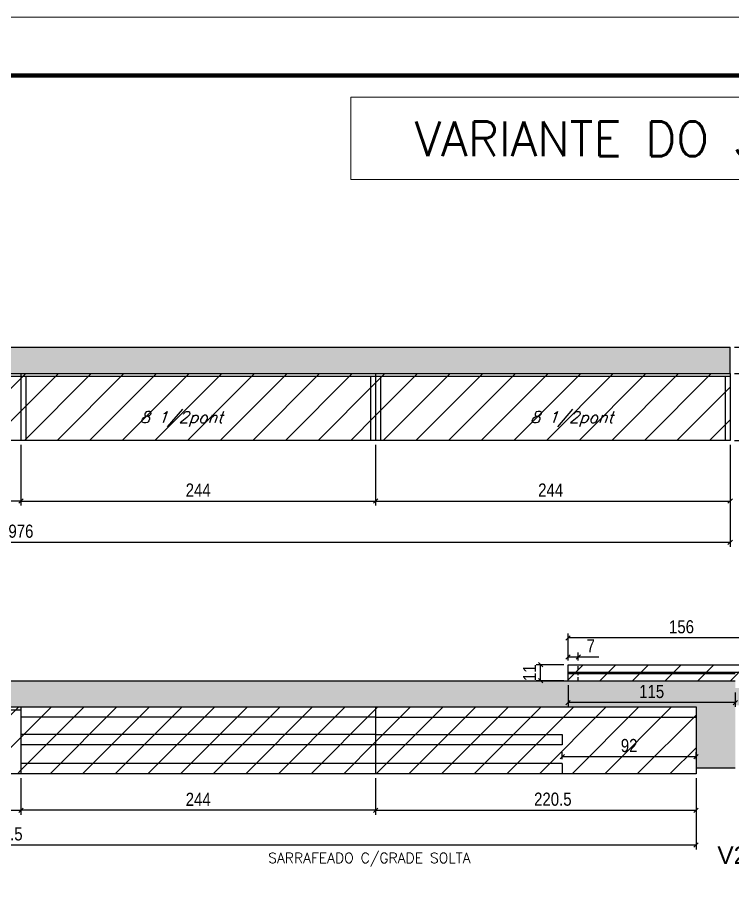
# Model space of a CAD drawing. Extents: x -10448 to -1189, y -11772 to 17235.
# Drawn here: x -5015 to -4522, y 4764 to 5358 of the extents above; entities that cross this region are included whole.
import ezdxf

# ---------------------------------------------------------------- set-up
doc = ezdxf.new("R2010")
doc.units = 0
doc.linetypes.add('DASHED', pattern=[0.75, 0.5, -0.25])
doc.linetypes.add('HIDDEN', pattern=[0.375, 0.25, -0.125])
for name, color, linetype in [('5', 5, 'Continuous'), ('COTA', 241, 'Continuous'), ('Painéis', 200, 'Continuous'), ('Reaproveitamento', 251, 'Continuous'), ('SARR_2.2x7', 40, 'Continuous'), ('SARR_3.5x7', 81, 'Continuous'), ('SARR_EDITAR', 141, 'Continuous'), ('texto', 7, 'Continuous')]:
    doc.layers.add(name, color=color, linetype=linetype)
for name, color, linetype, lineweight in [('Folhas', 255, 'Continuous', 9), ('SARRAFO DE PRESSAO', 251, 'DASHED', 9), ('Texto Seção', 7, 'Continuous', 15)]:
    doc.layers.add(name, color=color, linetype=linetype, lineweight=lineweight)
doc.styles.add('COTA TECNICA-50', font='techl___.ttf', dxfattribs={"height": 9})
doc.styles.add('REGUA-120', font='ROMANS.shx', dxfattribs={"height": 15})
doc.styles.add('Romans', font='romans.shx')
doc.styles.get("Standard").update_dxf_attribs({"font": 'arial.ttf'})
doc.dimstyles.new('COTA PAINEL-50', dxfattribs={"dimtxt": 9, "dimasz": 3, "dimexe": 3, "dimexo": 3, "dimgap": 3, "dimtad": 1, "dimdec": 1, "dimzin": 12, "dimdsep": 46, "dimtxsty": 'COTA TECNICA-50', "dimblk1": 'OBLIQUE', "dimblk2": 'OBLIQUE', "dimsah": 1, "dimcen": 0.9, "dimclrd": 4, "dimclre": 4, "dimclrt": 240, "dimadec": 1, "dimazin": 3, "dimtfac": 1, "dimtdec": 1, "dimtmove": 0, "dimatfit": 3, "dimfxl": 1, "dimtolj": 1, "dimtzin": 12, "dimarcsym": 0})
pattern_1 = [(45, (-139469.283, -18395.978), (-11.2253202, 11.2253202), [])]

# ---------------------------------------------------------------- blocks, each defined once
blk = doc.blocks.new('9999999999')
at = {"layer": 'Folhas'}
blk.add_lwpolyline([(98138.98, 34190.21), (99623.98, 34190.21), (99623.98, 35240.21), (98138.98, 35240.21)], close=True, dxfattribs=at)
at = {"layer": 'Folhas', "color": 30, "const_width": 3}
blk.add_lwpolyline([(98213.98, 34230.21), (99583.98, 34230.21), (99583.98, 35200.21), (98213.98, 35200.21)], close=True, dxfattribs=at)
blk = doc.blocks.new('_Oblique')
at = {"color": 0, "linetype": 'ByBlock', "lineweight": -2}
blk.add_line((-0.5, -0.5), (0.5, 0.5), dxfattribs=at)
blk = doc.blocks.new('*D691')
at = {"layer": 'COTA', "color": 4, "linetype": 'ByBlock', "lineweight": -2, "transparency": 16777216}
for p, q in [((-5012.16, 4835.24), (-5012.16, 4810.15)), ((-4768.16, 4835.24), (-4768.16, 4810.15)), ((-4768.16, 4813.15), (-5012.16, 4813.15))]:
    blk.add_line(p, q, dxfattribs=at)
at = {"layer": 'Defpoints', "color": 0, "linetype": 'ByBlock', "transparency": 16777216}
for p in [(-5012.16, 4838.24), (-4768.16, 4838.24), (-5012.16, 4813.15)]:
    blk.add_point(p, dxfattribs=at)
at = {"layer": 'COTA', "color": 4, "linetype": 'ByBlock', "lineweight": -2, "transparency": 16777216, "xscale": 3, "yscale": 3, "zscale": 3, "rotation": 180}
blk.add_blockref('_Oblique', (-5012.16, 4813.15), dxfattribs=at)
at = {"layer": 'COTA', "color": 4, "linetype": 'ByBlock', "lineweight": -2, "transparency": 16777216, "xscale": 3, "yscale": 3, "zscale": 3}
blk.add_blockref('_Oblique', (-4768.16, 4813.15), dxfattribs=at)
at = {"layer": 'COTA', "color": 240, "linetype": 'ByBlock', "transparency": 16777216, "insert": (-4890.16, 4820.71), "char_height": 9, "attachment_point": 5, "style": 'COTA TECNICA-50'}
blk.add_mtext('\\A1;244', dxfattribs=at)
blk = doc.blocks.new('*D692')
at = {"layer": 'COTA', "color": 4, "linetype": 'ByBlock', "lineweight": -2, "transparency": 16777216}
for p, q in [((-4768.16, 4835.24), (-4768.16, 4810.15)), ((-4547.66, 4835.24), (-4547.66, 4810.15)), ((-4768.16, 4813.15), (-4547.66, 4813.15))]:
    blk.add_line(p, q, dxfattribs=at)
at = {"layer": 'Defpoints', "color": 0, "linetype": 'ByBlock', "transparency": 16777216}
for p in [(-4768.16, 4838.24), (-4547.66, 4838.24), (-4547.66, 4813.15)]:
    blk.add_point(p, dxfattribs=at)
at = {"layer": 'COTA', "color": 4, "linetype": 'ByBlock', "lineweight": -2, "transparency": 16777216, "xscale": 3, "yscale": 3, "zscale": 3, "rotation": 180}
blk.add_blockref('_Oblique', (-4768.16, 4813.15), dxfattribs=at)
at = {"layer": 'COTA', "color": 4, "linetype": 'ByBlock', "lineweight": -2, "transparency": 16777216, "xscale": 3, "yscale": 3, "zscale": 3}
blk.add_blockref('_Oblique', (-4547.66, 4813.15), dxfattribs=at)
at = {"layer": 'COTA', "color": 240, "linetype": 'ByBlock', "transparency": 16777216, "insert": (-4646.16, 4820.75), "char_height": 9, "attachment_point": 5, "style": 'COTA TECNICA-50'}
blk.add_mtext('\\A1;220.5', dxfattribs=at)
blk = doc.blocks.new('*D1779')
at = {"layer": 'COTA', "color": 4, "linetype": 'ByBlock', "lineweight": -2, "transparency": 16777216}
for p, q in [((-4635.66, 4916.24), (-4635.66, 4921.61)), ((-4635.66, 4918.61), (-4628.66, 4918.61)), ((-4628.66, 4916.24), (-4628.66, 4921.61)), ((-4628.66, 4918.61), (-4614.5, 4918.61))]:
    blk.add_line(p, q, dxfattribs=at)
at = {"layer": 'Defpoints', "color": 0, "linetype": 'ByBlock', "transparency": 16777216}
for p in [(-4628.66, 4918.61), (-4635.66, 4913.24), (-4628.66, 4913.24)]:
    blk.add_point(p, dxfattribs=at)
at = {"layer": 'COTA', "color": 4, "linetype": 'ByBlock', "lineweight": -2, "transparency": 16777216, "xscale": 3, "yscale": 3, "zscale": 3, "rotation": 180}
blk.add_blockref('_Oblique', (-4635.66, 4918.61), dxfattribs=at)
at = {"layer": 'COTA', "color": 4, "linetype": 'ByBlock', "lineweight": -2, "transparency": 16777216, "xscale": 3, "yscale": 3, "zscale": 3}
blk.add_blockref('_Oblique', (-4628.66, 4918.61), dxfattribs=at)
at = {"layer": 'COTA', "color": 240, "linetype": 'ByBlock', "transparency": 16777216, "insert": (-4620.08, 4926.18), "char_height": 9, "attachment_point": 5, "style": 'COTA TECNICA-50'}
blk.add_mtext('\\A1;7', dxfattribs=at)
blk = doc.blocks.new('*D1781')
at = {"layer": 'COTA', "color": 4, "linetype": 'ByBlock', "lineweight": -2, "transparency": 16777216}
for p, q in [((-4635.66, 4916.24), (-4635.66, 4934.7)), ((-4479.63, 4916.24), (-4479.63, 4934.7)), ((-4479.63, 4931.7), (-4635.66, 4931.7))]:
    blk.add_line(p, q, dxfattribs=at)
at = {"layer": 'Defpoints', "color": 0, "linetype": 'ByBlock', "transparency": 16777216}
for p in [(-4635.66, 4931.7), (-4635.66, 4913.24), (-4479.63, 4913.24)]:
    blk.add_point(p, dxfattribs=at)
at = {"layer": 'COTA', "color": 4, "linetype": 'ByBlock', "lineweight": -2, "transparency": 16777216, "xscale": 3, "yscale": 3, "zscale": 3, "rotation": 180}
blk.add_blockref('_Oblique', (-4635.66, 4931.7), dxfattribs=at)
at = {"layer": 'COTA', "color": 4, "linetype": 'ByBlock', "lineweight": -2, "transparency": 16777216, "xscale": 3, "yscale": 3, "zscale": 3}
blk.add_blockref('_Oblique', (-4479.63, 4931.7), dxfattribs=at)
at = {"layer": 'COTA', "color": 240, "linetype": 'ByBlock', "transparency": 16777216, "insert": (-4557.64, 4939.3), "char_height": 9, "attachment_point": 5, "style": 'COTA TECNICA-50'}
blk.add_mtext('\\A1;156', dxfattribs=at)
blk = doc.blocks.new('*D693')
at = {"layer": 'COTA', "color": 4, "linetype": 'ByBlock', "lineweight": -2, "transparency": 16777216}
for p, q in [((-4768.16, 5064.57), (-4768.16, 5022.82)), ((-4524.16, 5064.57), (-4524.16, 5022.82)), ((-4768.16, 5025.82), (-4524.16, 5025.82))]:
    blk.add_line(p, q, dxfattribs=at)
at = {"layer": 'Defpoints', "color": 0, "linetype": 'ByBlock', "transparency": 16777216}
for p in [(-4768.16, 5067.57), (-4524.16, 5067.57), (-4524.16, 5025.82)]:
    blk.add_point(p, dxfattribs=at)
at = {"layer": 'COTA', "color": 4, "linetype": 'ByBlock', "lineweight": -2, "transparency": 16777216, "xscale": 3, "yscale": 3, "zscale": 3, "rotation": 180}
blk.add_blockref('_Oblique', (-4768.16, 5025.82), dxfattribs=at)
at = {"layer": 'COTA', "color": 4, "linetype": 'ByBlock', "lineweight": -2, "transparency": 16777216, "xscale": 3, "yscale": 3, "zscale": 3}
blk.add_blockref('_Oblique', (-4524.16, 5025.82), dxfattribs=at)
at = {"layer": 'COTA', "color": 240, "linetype": 'ByBlock', "transparency": 16777216, "insert": (-4647.66, 5033.38), "char_height": 9, "attachment_point": 5, "style": 'COTA TECNICA-50'}
blk.add_mtext('\\A1;244', dxfattribs=at)
blk = doc.blocks.new('*D694')
at = {"layer": 'COTA', "color": 4, "linetype": 'ByBlock', "lineweight": -2, "transparency": 16777216}
for p, q in [((-5256.16, 5064.57), (-5256.16, 5022.82)), ((-5012.16, 5064.57), (-5012.16, 5022.82)), ((-5012.16, 5025.82), (-5256.16, 5025.82))]:
    blk.add_line(p, q, dxfattribs=at)
at = {"layer": 'Defpoints', "color": 0, "linetype": 'ByBlock', "transparency": 16777216}
for p in [(-5256.16, 5067.57), (-5012.16, 5067.57), (-5256.16, 5025.82)]:
    blk.add_point(p, dxfattribs=at)
at = {"layer": 'COTA', "color": 4, "linetype": 'ByBlock', "lineweight": -2, "transparency": 16777216, "xscale": 3, "yscale": 3, "zscale": 3, "rotation": 180}
blk.add_blockref('_Oblique', (-5256.16, 5025.82), dxfattribs=at)
at = {"layer": 'COTA', "color": 4, "linetype": 'ByBlock', "lineweight": -2, "transparency": 16777216, "xscale": 3, "yscale": 3, "zscale": 3}
blk.add_blockref('_Oblique', (-5012.16, 5025.82), dxfattribs=at)
at = {"layer": 'COTA', "color": 240, "linetype": 'ByBlock', "transparency": 16777216, "insert": (-5134.16, 5033.38), "char_height": 9, "attachment_point": 5, "style": 'COTA TECNICA-50'}
blk.add_mtext('\\A1;244', dxfattribs=at)
blk = doc.blocks.new('*D695')
at = {"layer": 'COTA', "color": 4, "linetype": 'ByBlock', "lineweight": -2, "transparency": 16777216}
for p, q in [((-5012.16, 5064.57), (-5012.16, 5022.82)), ((-4768.16, 5064.57), (-4768.16, 5022.82)), ((-5012.16, 5025.82), (-4768.16, 5025.82))]:
    blk.add_line(p, q, dxfattribs=at)
at = {"layer": 'Defpoints', "color": 0, "linetype": 'ByBlock', "transparency": 16777216}
for p in [(-5012.16, 5067.57), (-4768.16, 5067.57), (-4768.16, 5025.82)]:
    blk.add_point(p, dxfattribs=at)
at = {"layer": 'COTA', "color": 4, "linetype": 'ByBlock', "lineweight": -2, "transparency": 16777216, "xscale": 3, "yscale": 3, "zscale": 3, "rotation": 180}
blk.add_blockref('_Oblique', (-5012.16, 5025.82), dxfattribs=at)
at = {"layer": 'COTA', "color": 4, "linetype": 'ByBlock', "lineweight": -2, "transparency": 16777216, "xscale": 3, "yscale": 3, "zscale": 3}
blk.add_blockref('_Oblique', (-4768.16, 5025.82), dxfattribs=at)
at = {"layer": 'COTA', "color": 240, "linetype": 'ByBlock', "transparency": 16777216, "insert": (-4890.16, 5033.38), "char_height": 9, "attachment_point": 5, "style": 'COTA TECNICA-50'}
blk.add_mtext('\\A1;244', dxfattribs=at)
blk = doc.blocks.new('*D697')
at = {"layer": 'COTA', "color": 4, "linetype": 'ByBlock', "lineweight": -2, "transparency": 16777216}
for p, q in [((-4521.16, 5113.57), (-4495.87, 5113.57)), ((-4498.87, 5067.57), (-4498.87, 5113.57)), ((-4521.16, 5067.57), (-4495.87, 5067.57))]:
    blk.add_line(p, q, dxfattribs=at)
at = {"layer": 'Defpoints', "color": 0, "linetype": 'ByBlock', "transparency": 16777216}
for p in [(-4524.16, 5113.57), (-4498.87, 5113.57), (-4524.16, 5067.57)]:
    blk.add_point(p, dxfattribs=at)
at = {"layer": 'COTA', "color": 4, "linetype": 'ByBlock', "lineweight": -2, "transparency": 16777216, "xscale": 3, "yscale": 3, "zscale": 3}
for p, rotation in [((-4498.87, 5113.57), 90), ((-4498.87, 5067.57), 270)]:
    blk.add_blockref('_Oblique', p, dxfattribs=dict(at, rotation=rotation))
at = {"layer": 'COTA', "color": 240, "linetype": 'ByBlock', "transparency": 16777216, "insert": (-4506.47, 5090.57), "char_height": 9, "attachment_point": 5, "rotation": 90, "style": 'COTA TECNICA-50'}
blk.add_mtext('\\A1;46', dxfattribs=at)
blk = doc.blocks.new('*D1782')
at = {"layer": 'COTA', "color": 4, "linetype": 'ByBlock', "lineweight": -2, "transparency": 16777216}
for p, q in [((-5500.16, 5064.57), (-5500.16, 4994.42)), ((-4524.16, 5064.57), (-4524.16, 4994.42)), ((-4524.16, 4997.42), (-5500.16, 4997.42))]:
    blk.add_line(p, q, dxfattribs=at)
at = {"layer": 'Defpoints', "color": 0, "linetype": 'ByBlock', "transparency": 16777216}
for p in [(-5500.16, 5067.57), (-4524.16, 5067.57), (-5500.16, 4997.42)]:
    blk.add_point(p, dxfattribs=at)
at = {"layer": 'COTA', "color": 4, "linetype": 'ByBlock', "lineweight": -2, "transparency": 16777216, "xscale": 3, "yscale": 3, "zscale": 3, "rotation": 180}
blk.add_blockref('_Oblique', (-5500.16, 4997.42), dxfattribs=at)
at = {"layer": 'COTA', "color": 4, "linetype": 'ByBlock', "lineweight": -2, "transparency": 16777216, "xscale": 3, "yscale": 3, "zscale": 3}
blk.add_blockref('_Oblique', (-4524.16, 4997.42), dxfattribs=at)
at = {"layer": 'COTA', "color": 240, "linetype": 'ByBlock', "transparency": 16777216, "insert": (-5012.16, 5005.03), "char_height": 9, "attachment_point": 5, "style": 'COTA TECNICA-50'}
blk.add_mtext('\\A1;976', dxfattribs=at)
blk = doc.blocks.new('*D699')
at = {"layer": 'COTA', "color": 4, "linetype": 'ByBlock', "lineweight": -2, "transparency": 16777216}
for p, q in [((-5256.16, 4835.24), (-5256.16, 4810.15)), ((-5012.16, 4835.24), (-5012.16, 4810.15)), ((-5256.16, 4813.15), (-5012.16, 4813.15))]:
    blk.add_line(p, q, dxfattribs=at)
at = {"layer": 'Defpoints', "color": 0, "linetype": 'ByBlock', "transparency": 16777216}
for p in [(-5256.16, 4838.24), (-5012.16, 4838.24), (-5012.16, 4813.15)]:
    blk.add_point(p, dxfattribs=at)
at = {"layer": 'COTA', "color": 4, "linetype": 'ByBlock', "lineweight": -2, "transparency": 16777216, "xscale": 3, "yscale": 3, "zscale": 3, "rotation": 180}
blk.add_blockref('_Oblique', (-5256.16, 4813.15), dxfattribs=at)
at = {"layer": 'COTA', "color": 4, "linetype": 'ByBlock', "lineweight": -2, "transparency": 16777216, "xscale": 3, "yscale": 3, "zscale": 3}
blk.add_blockref('_Oblique', (-5012.16, 4813.15), dxfattribs=at)
at = {"layer": 'COTA', "color": 240, "linetype": 'ByBlock', "transparency": 16777216, "insert": (-5134.16, 4820.71), "char_height": 9, "attachment_point": 5, "style": 'COTA TECNICA-50'}
blk.add_mtext('\\A1;244', dxfattribs=at)
blk = doc.blocks.new('*D1783')
at = {"layer": 'COTA', "color": 4, "linetype": 'ByBlock', "lineweight": -2, "transparency": 16777216}
for p, q in [((-5500.16, 4835.24), (-5500.16, 4786.22)), ((-4547.66, 4835.24), (-4547.66, 4786.22)), ((-4547.66, 4789.22), (-5500.16, 4789.22))]:
    blk.add_line(p, q, dxfattribs=at)
at = {"layer": 'Defpoints', "color": 0, "linetype": 'ByBlock', "transparency": 16777216}
for p in [(-5500.16, 4838.24), (-4547.66, 4838.24), (-5500.16, 4789.22)]:
    blk.add_point(p, dxfattribs=at)
at = {"layer": 'COTA', "color": 4, "linetype": 'ByBlock', "lineweight": -2, "transparency": 16777216, "xscale": 3, "yscale": 3, "zscale": 3, "rotation": 180}
blk.add_blockref('_Oblique', (-5500.16, 4789.22), dxfattribs=at)
at = {"layer": 'COTA', "color": 4, "linetype": 'ByBlock', "lineweight": -2, "transparency": 16777216, "xscale": 3, "yscale": 3, "zscale": 3}
blk.add_blockref('_Oblique', (-4547.66, 4789.22), dxfattribs=at)
at = {"layer": 'COTA', "color": 240, "linetype": 'ByBlock', "transparency": 16777216, "insert": (-5023.91, 4796.85), "char_height": 9, "attachment_point": 5, "style": 'COTA TECNICA-50'}
blk.add_mtext('\\A1;952.5', dxfattribs=at)
blk = doc.blocks.new('*D702')
at = {"layer": 'COTA', "color": 4, "linetype": 'ByBlock', "lineweight": -2, "transparency": 16777216}
for p, q in [((-4521.16, 5131.57), (-4495.87, 5131.57)), ((-4498.87, 5113.57), (-4498.87, 5131.57)), ((-4521.16, 5113.57), (-4495.87, 5113.57))]:
    blk.add_line(p, q, dxfattribs=at)
at = {"layer": 'Defpoints', "color": 0, "linetype": 'ByBlock', "transparency": 16777216}
for p in [(-4524.16, 5131.57), (-4498.87, 5131.57), (-4524.16, 5113.57)]:
    blk.add_point(p, dxfattribs=at)
at = {"layer": 'COTA', "color": 4, "linetype": 'ByBlock', "lineweight": -2, "transparency": 16777216, "xscale": 3, "yscale": 3, "zscale": 3}
for p, rotation in [((-4498.87, 5131.57), 90), ((-4498.87, 5113.57), 270)]:
    blk.add_blockref('_Oblique', p, dxfattribs=dict(at, rotation=rotation))
at = {"layer": 'COTA', "color": 240, "linetype": 'ByBlock', "transparency": 16777216, "insert": (-4506.46, 5122.57), "char_height": 9, "attachment_point": 5, "rotation": 90, "style": 'COTA TECNICA-50'}
blk.add_mtext('\\A1;18', dxfattribs=at)
blk = doc.blocks.new('*D703')
at = {"layer": 'COTA', "color": 4, "linetype": 'ByBlock', "lineweight": -2, "transparency": 16777216}
for p, q in [((-4521.16, 5131.57), (-4474.52, 5131.57)), ((-4477.52, 5067.57), (-4477.52, 5131.57)), ((-4521.16, 5067.57), (-4474.52, 5067.57))]:
    blk.add_line(p, q, dxfattribs=at)
at = {"layer": 'Defpoints', "color": 0, "linetype": 'ByBlock', "transparency": 16777216}
for p in [(-4524.16, 5131.57), (-4477.52, 5131.57), (-4524.16, 5067.57)]:
    blk.add_point(p, dxfattribs=at)
at = {"layer": 'COTA', "color": 4, "linetype": 'ByBlock', "lineweight": -2, "transparency": 16777216, "xscale": 3, "yscale": 3, "zscale": 3}
for p, rotation in [((-4477.52, 5131.57), 90), ((-4477.52, 5067.57), 270)]:
    blk.add_blockref('_Oblique', p, dxfattribs=dict(at, rotation=rotation))
at = {"layer": 'COTA', "color": 240, "linetype": 'ByBlock', "transparency": 16777216, "insert": (-4485.12, 5099.57), "char_height": 9, "attachment_point": 5, "rotation": 90, "style": 'COTA TECNICA-50'}
blk.add_mtext('\\A1;64', dxfattribs=at)
blk = doc.blocks.new('*D1785')
at = {"layer": 'COTA', "color": 4, "linetype": 'ByBlock', "lineweight": -2, "transparency": 16777216}
for p, q in [((-4635.66, 4899.24), (-4635.66, 4884.2)), ((-4520.63, 4894.24), (-4520.63, 4884.2)), ((-4520.63, 4887.2), (-4635.66, 4887.2))]:
    blk.add_line(p, q, dxfattribs=at)
at = {"layer": 'Defpoints', "color": 0, "linetype": 'ByBlock', "transparency": 16777216}
for p in [(-4635.66, 4902.24), (-4520.63, 4897.24), (-4635.66, 4887.2)]:
    blk.add_point(p, dxfattribs=at)
at = {"layer": 'COTA', "color": 4, "linetype": 'ByBlock', "lineweight": -2, "transparency": 16777216, "xscale": 3, "yscale": 3, "zscale": 3, "rotation": 180}
blk.add_blockref('_Oblique', (-4635.66, 4887.2), dxfattribs=at)
at = {"layer": 'COTA', "color": 4, "linetype": 'ByBlock', "lineweight": -2, "transparency": 16777216, "xscale": 3, "yscale": 3, "zscale": 3}
blk.add_blockref('_Oblique', (-4520.63, 4887.2), dxfattribs=at)
at = {"layer": 'COTA', "color": 240, "linetype": 'ByBlock', "transparency": 16777216, "insert": (-4578.14, 4894.8), "char_height": 9, "attachment_point": 5, "style": 'COTA TECNICA-50'}
blk.add_mtext('\\A1;115', dxfattribs=at)
blk = doc.blocks.new('*D1786')
at = {"layer": 'COTA', "color": 4, "linetype": 'ByBlock', "lineweight": -2, "transparency": 16777216}
for p, q in [((-4638.66, 4913.24), (-4657.64, 4913.24)), ((-4654.64, 4902.24), (-4654.64, 4913.24)), ((-4638.66, 4902.24), (-4657.64, 4902.24))]:
    blk.add_line(p, q, dxfattribs=at)
at = {"layer": 'Defpoints', "color": 0, "linetype": 'ByBlock', "transparency": 16777216}
for p in [(-4654.64, 4913.24), (-4635.66, 4913.24), (-4635.66, 4902.24)]:
    blk.add_point(p, dxfattribs=at)
at = {"layer": 'COTA', "color": 4, "linetype": 'ByBlock', "lineweight": -2, "transparency": 16777216, "xscale": 3, "yscale": 3, "zscale": 3}
for p, rotation in [((-4654.64, 4913.24), 90), ((-4654.64, 4902.24), 270)]:
    blk.add_blockref('_Oblique', p, dxfattribs=dict(at, rotation=rotation))
at = {"layer": 'COTA', "color": 240, "linetype": 'ByBlock', "transparency": 16777216, "insert": (-4662.19, 4907.74), "char_height": 9, "attachment_point": 5, "rotation": 90, "style": 'COTA TECNICA-50'}
blk.add_mtext('\\A1;11', dxfattribs=at)
blk = doc.blocks.new('*D1787')
at = {"layer": 'COTA', "color": 4, "linetype": 'ByBlock', "lineweight": -2, "transparency": 16777216}
for p, q in [((-4639.66, 4848.24), (-4639.66, 4853.07)), ((-4547.66, 4848.24), (-4547.66, 4853.07)), ((-4639.66, 4850.07), (-4547.66, 4850.07))]:
    blk.add_line(p, q, dxfattribs=at)
at = {"layer": 'Defpoints', "color": 0, "linetype": 'ByBlock', "transparency": 16777216}
for p in [(-4639.66, 4845.24), (-4547.66, 4850.07), (-4547.66, 4845.24)]:
    blk.add_point(p, dxfattribs=at)
at = {"layer": 'COTA', "color": 4, "linetype": 'ByBlock', "lineweight": -2, "transparency": 16777216, "xscale": 3, "yscale": 3, "zscale": 3, "rotation": 180}
blk.add_blockref('_Oblique', (-4639.66, 4850.07), dxfattribs=at)
at = {"layer": 'COTA', "color": 4, "linetype": 'ByBlock', "lineweight": -2, "transparency": 16777216, "xscale": 3, "yscale": 3, "zscale": 3}
blk.add_blockref('_Oblique', (-4547.66, 4850.07), dxfattribs=at)
at = {"layer": 'COTA', "color": 240, "linetype": 'ByBlock', "transparency": 16777216, "insert": (-4593.66, 4857.65), "char_height": 9, "attachment_point": 5, "style": 'COTA TECNICA-50'}
blk.add_mtext('\\A1;92', dxfattribs=at)

msp = doc.modelspace()

# ---------------------------------------------------------------- hatches: boundary and pattern name
at = {"layer": 'COTA', "linetype": 'ByBlock'}
h = msp.add_hatch(dxfattribs=at)
h.set_pattern_fill('AR-CONC', color=256, scale=0.03)
h.set_pattern_definition([(50, (-136340.817, -27186.258), (5.46554007, -0.47817257), [0.5715, -6.2865]), (355, (-136340.817, -27186.258), (-1.05730264, 5.73170536), [0.4572, -5.02921753]), (100.4514447, (-136340.3617, -27186.298), (4.40823741, 5.25353256), [0.48570026, -5.34270734]), (46.1842, (-136340.817, -27184.734), (8.13237123, -1.26126984), [0.85725, -9.42975]), (96.6355576, (-136340.1395, -27184.839), (7.122124, 7.42278374), [0.7285507, -8.01406824]), (351.184151, (-136340.817, -27184.734), (7.122124, 7.42278374), [0.685799, -7.54379196]), (21, (-136340.055, -27185.115), (4.54843174, -3.06795595), [0.5715, -6.2865]), (326, (-136340.055, -27185.115), (1.85406085, 5.52563898), [0.4572, -5.0292]), (71.451445, (-136339.676, -27185.371), (6.40249258, 2.45768307), [0.48570026, -5.34269813]), (37.5, (-136340.8172, -27186.2582), (0.092658098, 2.536651166), [0, -4.96824, 0, -5.1054, 0, -5.04825]), (7.5, (-136340.8172, -27186.2582), (2.004589875, 3.005417245), [0, -2.91084, 0, -4.85394, 0, -1.92405]), (327.5, (-136342.5164, -27186.2582), (4.067717855, -0.17186232), [0, -1.905, 0, -5.9436, 0, -7.8867]), (317.5, (-136343.2784, -27186.258), (4.44387544, 0.76279473), [0, -2.4765, 0, -3.94716, 0, -5.6007])])
h.paths.add_polyline_path([(-4524.16, 5113.57), (-4524.16, 5131.57), (-5500.16, 5131.57), (-5500.16, 5113.57)])
h = msp.add_hatch(dxfattribs=at)
h.set_pattern_fill('AR-CONC', color=256, scale=0.03)
h.set_pattern_definition([(50, (-136194.2827, -27625.5784), (5.46554007, -0.47817257), [0.5715, -6.2865]), (355, (-136194.2827, -27625.5784), (-1.05730264, 5.73170536), [0.4572, -5.02921753]), (100.4514447, (-136193.827, -27625.618), (4.40823741, 5.25353256), [0.48570026, -5.34270734]), (46.1842, (-136194.283, -27624.0544), (8.13237123, -1.26126984), [0.85725, -9.42975]), (96.6355576, (-136193.605, -27624.1595), (7.122124, 7.42278374), [0.7285507, -8.01406824]), (351.184151, (-136194.283, -27624.054), (7.122124, 7.42278374), [0.685799, -7.54379196]), (21, (-136193.5207, -27624.4354), (4.54843174, -3.06795595), [0.5715, -6.2865]), (326, (-136193.5207, -27624.4354), (1.85406085, 5.52563898), [0.4572, -5.0292]), (71.451445, (-136193.1417, -27624.691), (6.40249258, 2.45768307), [0.48570026, -5.34269813]), (37.5, (-136194.2827, -27625.5784), (0.092658098, 2.536651166), [0, -4.96824, 0, -5.1054, 0, -5.04825]), (7.5, (-136194.2827, -27625.5784), (2.004589875, 3.005417245), [0, -2.91084, 0, -4.85394, 0, -1.92405]), (327.5, (-136195.982, -27625.5784), (4.067717855, -0.17186232), [0, -1.905, 0, -5.9436, 0, -7.8867]), (317.5, (-136196.744, -27625.5784), (4.44387544, 0.76279473), [0, -2.4765, 0, -3.94716, 0, -5.6007])])
h.paths.add_polyline_path([(-4547.66, 4884.24), (-4547.66, 4842.24), (-4520.63, 4842.24), (-4520.63, 4885.24), (-4357.63, 4885.24), (-4357.63, 4897.24), (-4520.63, 4897.24), (-4520.63, 4902.24), (-4635.66, 4902.24), (-5012.16, 4902.24), (-5500.16, 4902.24), (-5500.16, 4884.24), (-5012.16, 4884.24)])
at = {"layer": 'Reaproveitamento', "linetype": 'ByBlock'}
h = msp.add_hatch(dxfattribs=at)
h.set_pattern_fill('ANSI31', color=256, scale=5)
h.set_pattern_definition(pattern_1)
h.paths.add_polyline_path([(-5256.16, 5113.57), (-5256.16, 5067.57), (-5012.16, 5067.57), (-5012.16, 5113.57)])
h = msp.add_hatch(dxfattribs=at)
h.set_pattern_fill('ANSI31', color=256, scale=5)
h.set_pattern_definition(pattern_1)
h.paths.add_polyline_path([(-4768.16, 5067.57), (-4768.16, 5113.57), (-5012.16, 5113.57), (-5012.16, 5067.57)])
h = msp.add_hatch(dxfattribs=at)
h.set_pattern_fill('ANSI31', color=256, scale=5)
h.set_pattern_definition(pattern_1)
h.paths.add_polyline_path([(-4768.16, 5113.57), (-4768.16, 5067.57), (-4524.16, 5067.57), (-4524.16, 5113.57)])
h = msp.add_hatch(dxfattribs=at)
h.set_pattern_fill('ANSI31', color=256, scale=5)
h.set_pattern_definition(pattern_1)
h.paths.add_polyline_path([(-4479.63, 4897.24), (-4479.63, 4913.24), (-4635.66, 4913.24), (-4635.66, 4902.24), (-4520.63, 4902.24), (-4520.63, 4897.24)])
h = msp.add_hatch(dxfattribs=at)
h.set_pattern_fill('ANSI31', color=256, scale=5)
h.set_pattern_definition(pattern_1)
h.paths.add_polyline_path([(-5012.16, 4838.24), (-5012.16, 4884.24), (-5256.16, 4884.24), (-5256.16, 4838.24)])
h = msp.add_hatch(dxfattribs=at)
h.set_pattern_fill('ANSI31', color=256, scale=5)
h.set_pattern_definition(pattern_1)
h.paths.add_polyline_path([(-4768.16, 4838.24), (-4768.16, 4884.24), (-5012.16, 4884.24), (-5012.16, 4838.24)])
h = msp.add_hatch(dxfattribs=at)
h.set_pattern_fill('ANSI31', color=256, scale=5)
h.set_pattern_definition(pattern_1)
h.paths.add_polyline_path([(-4547.66, 4838.24), (-4547.66, 4884.24), (-4768.16, 4884.24), (-4768.16, 4838.24)])

# ---------------------------------------------------------------- linework, layer by layer
at = {"layer": 'COTA', "linetype": 'ByBlock'}
for p, q in [((-5500.16, 5131.57), (-4524.16, 5131.57)), ((-4524.16, 5113.57), (-4524.16, 5131.57)), ((-4520.63, 4842.24), (-4547.66, 4842.24))]:
    msp.add_line(p, q, dxfattribs=at)
msp.add_lwpolyline([(-5500.16, 4902.24), (-5012.16, 4902.24), (-4624.16, 4902.24)], dxfattribs=at)
at = {"layer": 'Painéis', "linetype": 'Continuous'}
for p, q in [((-5500.16, 5113.57), (-4524.16, 5113.57)), ((-5012.16, 5113.57), (-5012.16, 5067.57)), ((-4768.16, 5113.57), (-4768.16, 5067.57)), ((-4524.16, 5113.57), (-4524.16, 5067.57)), ((-4524.16, 5067.57), (-5500.16, 5067.57)), ((-4635.66, 4902.24), (-4635.66, 4913.24)), ((-4635.66, 4913.24), (-4357.63, 4913.24)), ((-5012.16, 4884.24), (-5012.16, 4838.24)), ((-4768.16, 4884.24), (-4768.16, 4838.24)), ((-4547.66, 4884.24), (-4547.66, 4838.24))]:
    msp.add_line(p, q, dxfattribs=at)
for points in [[(-4635.66, 4902.24), (-4520.63, 4902.24)], [(-5500.16, 4884.24), (-5012.16, 4884.24), (-4547.66, 4884.24)], [(-4547.66, 4838.24), (-5012.16, 4838.24), (-5500.16, 4838.24)]]:
    msp.add_lwpolyline(points, dxfattribs=at)
at = {"layer": 'SARR_2.2x7', "linetype": 'Continuous'}
for p, q in [((-5012.16, 5111.37), (-5256.16, 5111.37)), ((-4768.16, 5111.37), (-5012.16, 5111.37)), ((-4524.16, 5111.37), (-4768.16, 5111.37)), ((-5012.16, 4882.04), (-5256.16, 4882.04)), ((-4768.16, 4877.24), (-5012.16, 4877.24)), ((-4768.16, 4865.24), (-5012.16, 4865.24)), ((-4639.66, 4865.24), (-4639.66, 4858.24)), ((-4768.16, 4858.24), (-5012.16, 4858.24)), ((-4768.16, 4845.24), (-5012.16, 4845.24)), ((-4639.66, 4845.24), (-4639.66, 4838.24))]:
    msp.add_line(p, q, dxfattribs=at)
at = {"layer": 'SARR_2.2x7', "linetype": 'HIDDEN', "ltscale": 10}
msp.add_line((-4628.66, 4902.24), (-4628.66, 4913.24), dxfattribs=at)
at = {"layer": 'SARR_2.2x7', "linetype": 'Continuous'}
for points in [[(-4768.16, 4877.24), (-4547.66, 4877.24)], [(-4768.16, 4865.24), (-4639.66, 4865.24)], [(-4639.66, 4858.24), (-4768.16, 4858.24)], [(-4639.66, 4845.24), (-4768.16, 4845.24)]]:
    msp.add_lwpolyline(points, dxfattribs=at)
at = {"layer": 'SARR_3.5x7'}
for p, q in [((-5008.66, 5111.37), (-5008.66, 5067.57)), ((-4771.66, 5111.37), (-4771.66, 5067.57)), ((-4764.66, 5111.37), (-4764.66, 5067.57)), ((-4527.66, 5111.37), (-4527.66, 5067.57))]:
    msp.add_line(p, q, dxfattribs=at)
at = {"layer": 'SARR_EDITAR', "linetype": 'Continuous'}
msp.add_line((-4635.66, 4908.24), (-4364.63, 4908.24), dxfattribs=at)
msp.add_lwpolyline([(-4635.66, 4907.24), (-4520.63, 4907.24)], dxfattribs=at)
at = {"layer": 'Texto Seção'}
msp.add_lwpolyline([(-4785.17, 5303.59), (-4263.18, 5303.59), (-4263.18, 5246.91), (-4785.17, 5246.91)], close=True, dxfattribs=at)

# ---------------------------------------------------------------- block references
at = {"layer": 'SARRAFO DE PRESSAO', "color": 6, "linetype": 'ByBlock'}
msp.add_blockref('9999999999', (-103832.26, -29881.73), dxfattribs=at)

# ---------------------------------------------------------------- texts
at = {"layer": '5', "linetype": 'Continuous'}
msp.add_text('V20', height=12, rotation=0.00004, dxfattribs=at).set_placement((-4532.94, 4776.3))
at = {"layer": 'Painéis', "color": 1, "insert": (-4772.4, 4779.22), "char_height": 7, "attachment_point": 5, "style": 'Romans'}
msp.add_mtext('\\A1;SARRAFEADO C/GRADE SOLTA', dxfattribs=at)
at = {"layer": 'texto', "color": 2, "char_height": 8, "attachment_point": 5, "style": 'Romans'}
for insert in [(-4901.8, 5082.17), (-4633.23, 5082.17)]:
    msp.add_mtext('{\\Q19;\\C256;8 1/2pont}', dxfattribs=dict(at, insert=insert))
at = {"layer": 'Texto Seção', "insert": (-4842.29, 5263.02), "char_height": 23.7362, "width": 640.4194, "attachment_point": 7, "style": 'REGUA-120'}
msp.add_mtext('\\pxqc,t6;^JVARIANTE DO 3° PAVIMENTO', dxfattribs=at)

# ---------------------------------------------------------------- dimensions: what is measured, and where the dimension line sits
at = {"layer": 'COTA', "linetype": 'ByBlock'}
for base, p1, p2, angle, picture, middle in [((-4498.87, 5131.57), (-4524.16, 5113.57), (-4524.16, 5131.57), 90, '*D702', (-4506.46, 5122.57)), ((-4477.52, 5131.57), (-4524.16, 5067.57), (-4524.16, 5131.57), 90, '*D703', (-4485.12, 5099.57)), ((-4498.87, 5113.57), (-4524.16, 5067.57), (-4524.16, 5113.57), 90, '*D697', (-4506.47, 5090.57)), ((-5500.16, 4997.42), (-4524.16, 5067.57), (-5500.16, 5067.57), 180, '*D1782', (-5012.16, 5005.03)), ((-4654.64, 4913.24), (-4635.66, 4902.24), (-4635.66, 4913.24), 90, '*D1786', (-4662.19, 4907.74)), ((-4635.66, 4887.2), (-4520.63, 4897.24), (-4635.66, 4902.24), 180, '*D1785', (-4578.14, 4894.8))]:
    dim = msp.add_linear_dim(base=base, p1=p1, p2=p2, angle=angle, dimstyle='COTA PAINEL-50', dxfattribs=at)
    dim.commit()
    dim.dimension.update_dxf_attribs({"geometry": picture, "text_midpoint": middle})
for base, p1, p2, override, picture, middle in [((-5256.16, 5025.82), (-5012.16, 5067.57), (-5256.16, 5067.57), {"dimarcsym": 1}, '*D694', (-5134.16, 5033.38)), ((-4635.66, 4931.7), (-4479.63, 4913.24), (-4635.66, 4913.24), {"dimtmove": 1}, '*D1781', (-4557.64, 4939.3)), ((-5500.16, 4789.22), (-4547.66, 4838.24), (-5500.16, 4838.24), {"dimarcsym": 1}, '*D1783', (-5023.91, 4796.85)), ((-5012.16, 4813.15), (-4768.16, 4838.24), (-5012.16, 4838.24), {"dimarcsym": 1}, '*D691', (-4890.16, 4820.71))]:
    dim = msp.add_linear_dim(base=base, p1=p1, p2=p2, angle=180, dimstyle='COTA PAINEL-50', override=override, dxfattribs=at)
    dim.commit()
    dim.dimension.update_dxf_attribs({"geometry": picture, "text_midpoint": middle})
for base, p1, p2, picture, middle in [((-4768.16, 5025.82), (-5012.16, 5067.57), (-4768.16, 5067.57), '*D695', (-4890.16, 5025.82)), ((-4524.16, 5025.82), (-4768.16, 5067.57), (-4524.16, 5067.57), '*D693', (-4647.66, 5025.82)), ((-5012.16, 4813.15), (-5256.16, 4838.24), (-5012.16, 4838.24), '*D699', (-5134.16, 4813.15)), ((-4547.66, 4813.15), (-4768.16, 4838.24), (-4547.66, 4838.24), '*D692', (-4646.16, 4813.15))]:
    dim = msp.add_linear_dim(base=base, p1=p1, p2=p2, angle=180, dimstyle='COTA PAINEL-50', override={"dimarcsym": 1}, dxfattribs=at)
    dim.commit()
    dim.dimension.update_dxf_attribs({"geometry": picture, "text_midpoint": middle, "dimtype": 160})
dim = msp.add_linear_dim(base=(-4628.66, 4918.61), p1=(-4635.66, 4913.24), p2=(-4628.66, 4913.24), angle=180, dimstyle='COTA PAINEL-50', dxfattribs=at)
dim.commit()
dim.dimension.update_dxf_attribs({"geometry": '*D1779', "text_midpoint": (-4620.08, 4918.61), "dimtype": 160})
dim = msp.add_linear_dim(base=(-4547.66, 4850.07), p1=(-4639.66, 4845.24), p2=(-4547.66, 4845.24), dimstyle='COTA PAINEL-50', dxfattribs=at)
dim.commit()
dim.dimension.update_dxf_attribs({"geometry": '*D1787', "text_midpoint": (-4593.66, 4857.65)})

doc.saveas('drawing.dxf')
